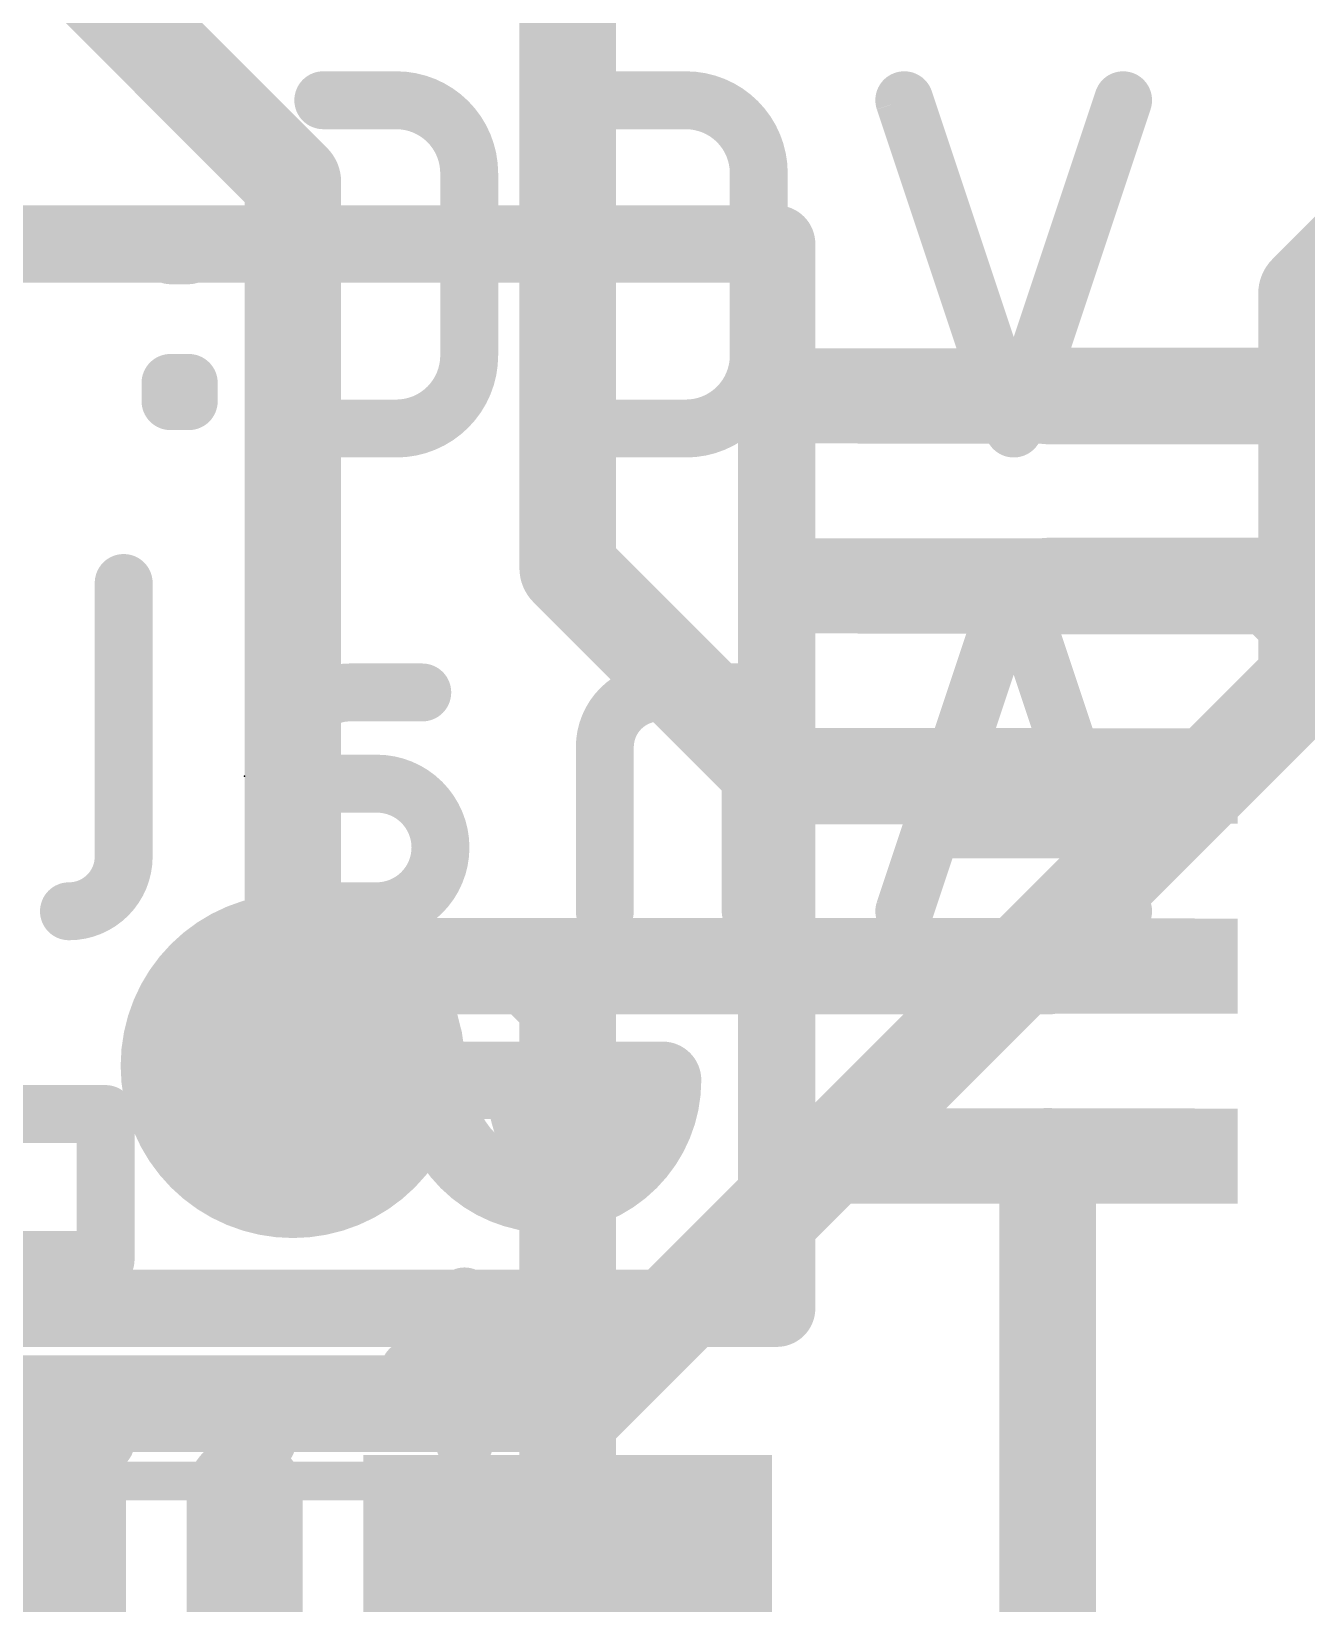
# Model space of a CAD drawing. Extents: x -0.1 to 25.5, y -0.1 to 17.9.
# Drawn here: x 12.012 to 15.367, y 5.951 to 10.087 of the extents above; entities that cross this region are included whole.
import ezdxf

# ---------------------------------------------------------------- set-up
doc = ezdxf.new("R2010")
doc.units = 0
for name, color, linetype in [('1', 12, 'CONTINUOUS'), ('16', 5, 'CONTINUOUS'), ('18', 110, 'CONTINUOUS'), ('21', 40, 'CONTINUOUS'), ('22', 6, 'CONTINUOUS'), ('23', 53, 'CONTINUOUS'), ('51', 253, 'CONTINUOUS')]:
    doc.layers.add(name, color=color, linetype=linetype)

# ---------------------------------------------------------------- blocks, each defined once
blk = doc.blocks.new('RECT')
blk.add_solid([(-0.5, -0.5), (0.5, -0.5), (-0.5, 0.5), (0.5, 0.5)])
blk = doc.blocks.new('ROUNDV')
at = {"const_width": 0.5}
blk.add_lwpolyline([(0, -0.25, 1), (0, 0.25, 1), (0, -0.25)], format="xyb", dxfattribs=at)

msp = doc.modelspace()

# ---------------------------------------------------------------- linework, layer by layer
at = {"layer": '1', "const_width": 0.254}
for points in [[(11.723, 10.668), (12.7, 9.691)], [(13.423, 10.668), (13.423, 8.675)], [(12.7, 9.691), (12.7, 7.366)], [(14.6861, 9.128), (15.5321, 9.128)], [(13.423, 8.675), (13.97, 8.128)], [(14.6861, 8.628), (15.2781, 8.628)], [(15.2781, 8.628), (16.4131, 7.493)], [(13.97, 8.128), (14.6861, 8.128)], [(13.327, 7.628), (12.7, 7.628)], [(12.7, 7.628), (12.7, 7.366)], [(14.6861, 7.628), (13.327, 7.628)], [(13.423, 7.532), (13.327, 7.628)], [(13.423, 5.842), (13.423, 7.532)], [(14.6861, 7.128), (14.6861, 5.0341)]]:
    msp.add_lwpolyline(points, dxfattribs=at)
at = {"layer": '1', "const_width": 0.127}
for points in [[(12.7635, 9.691, 1), (12.6365, 9.691)], [(12.6551, 9.6461, 1), (12.7449, 9.7359)], [(14.6861, 9.1915, 1), (14.6861, 9.0645)], [(13.4679, 8.7199, 1), (13.3781, 8.6301)], [(13.3595, 8.675, 1), (13.4865, 8.675)], [(14.6861, 8.6915, 1), (14.6861, 8.5645)], [(15.323, 8.6729, 1), (15.2332, 8.5831)], [(15.2781, 8.5645, 1), (15.2781, 8.6915)], [(13.97, 8.1915, 1), (13.97, 8.0645)], [(13.9251, 8.0831, 1), (14.0149, 8.1729)], [(14.6861, 8.0645, 1), (14.6861, 8.1915)], [(12.7, 7.6915, 1), (12.7, 7.5645)], [(12.7635, 7.628, 1), (12.6365, 7.628)], [(13.327, 7.6915, 1), (13.327, 7.5645)], [(13.3719, 7.6729, 1), (13.2821, 7.5831)], [(13.327, 7.5645, 1), (13.327, 7.6915)], [(14.6861, 7.5645, 1), (14.6861, 7.6915)], [(13.4865, 7.532, 1), (13.3595, 7.532)], [(13.3781, 7.4871, 1), (13.4679, 7.5769)], [(12.6365, 7.366, 1), (12.7635, 7.366)], [(12.6365, 7.366, 1), (12.7635, 7.366)], [(14.7496, 7.128, 1), (14.6226, 7.128)]]:
    msp.add_lwpolyline(points, format="xyb", dxfattribs=at)
at = {"layer": '16', "const_width": 0.254}
for points in [[(15.367, 9.398), (15.748, 9.779)], [(15.367, 8.382), (15.367, 9.398)], [(13.462, 6.477), (15.367, 8.382)], [(13.462, 6.477), (10.8409, 6.477)]]:
    msp.add_lwpolyline(points, dxfattribs=at)
at = {"layer": '16', "const_width": 0.127}
for points in [[(15.4305, 9.398, 1), (15.3035, 9.398)], [(15.3221, 9.4429, 1), (15.4119, 9.3531)], [(15.4119, 8.3371, 1), (15.3221, 8.4269)], [(15.3035, 8.382, 1), (15.4305, 8.382)], [(13.4171, 6.5219, 1), (13.5069, 6.4321)], [(13.462, 6.4135, 1), (13.462, 6.5405)]]:
    msp.add_lwpolyline(points, format="xyb", dxfattribs=at)
at = {"layer": '21'}
for points, const_width in [([(11.173, 9.528), (13.973, 9.528)], 0.2032), ([(13.973, 9.528), (13.973, 6.728)], 0.2032), ([(13.073, 7.328), (13.673, 7.328)], 0.2032), ([(13.973, 6.728), (11.173, 6.728)], 0.2032), ([(12.573, 6.242), (12.573, 5.442)], 0.3048)]:
    msp.add_lwpolyline(points, dxfattribs=dict(at, const_width=const_width))
for points, const_width in [([(14.0238, 9.528, 1), (13.9222, 9.528)], 0.1016), ([(13.973, 9.4772, 1), (13.973, 9.5788)], 0.1016), ([(13.073, 7.328, 1), (13.673, 7.328)], 0.2032), ([(13.1238, 7.328, 1), (13.0222, 7.328)], 0.1016), ([(13.073, 7.3788, 1), (13.073, 7.2772)], 0.1016), ([(13.7238, 7.328, 1), (13.6222, 7.328)], 0.1016), ([(13.673, 7.2772, 1), (13.673, 7.3788)], 0.1016), ([(13.973, 6.6772, 1), (13.973, 6.7788)], 0.1016), ([(13.9222, 6.728, 1), (14.0238, 6.728)], 0.1016), ([(12.6492, 6.242, 1), (12.4968, 6.242)], 0.1524)]:
    msp.add_lwpolyline(points, format="xyb", dxfattribs=dict(at, const_width=const_width))
at = {"layer": '22', "const_width": 0.1524}
for points in [[(12.9719, 9.906), (12.78, 9.906)], [(13.7339, 9.906), (13.542, 9.906)], [(14.5965, 9.0424), (14.3087, 9.906)], [(14.8844, 9.906), (14.5965, 9.0424)], [(13.1639, 9.2343), (13.1639, 9.7141)], [(13.9258, 9.2343), (13.9258, 9.7141)], [(12.426, 9.5462), (12.378, 9.5462)], [(12.378, 9.5462), (12.378, 9.4982)], [(12.426, 9.4982), (12.426, 9.5462)], [(12.378, 9.4982), (12.426, 9.4982)], [(12.426, 9.1623), (12.378, 9.1623)], [(12.378, 9.1623), (12.378, 9.1144)], [(12.426, 9.1144), (12.426, 9.1623)], [(12.378, 9.1144), (12.426, 9.1144)], [(12.78, 9.0424), (12.9719, 9.0424)], [(13.542, 9.0424), (13.7339, 9.0424)], [(12.2548, 8.636), (12.2548, 7.9163)], [(14.5965, 8.636), (14.3087, 7.7724)], [(14.8844, 7.7724), (14.5965, 8.636)], [(12.8485, 8.3481), (13.0404, 8.3481)], [(13.9045, 8.3481), (13.6646, 8.3481)], [(13.9045, 7.7724), (13.9045, 8.3481)], [(12.7045, 7.7724), (12.7045, 8.2042)], [(13.5207, 8.2042), (13.5207, 7.7724)], [(12.7045, 8.1082), (12.9204, 8.1082)], [(14.3806, 7.9883), (14.8124, 7.9883)], [(12.9204, 7.7724), (12.7045, 7.7724)], [(12.2072, 7.239), (11.7275, 7.239)], [(12.2072, 6.8552), (12.2072, 7.239)], [(13.2955, 7.239), (13.4874, 6.5673)], [(11.9194, 6.8552), (12.2072, 6.8552)], [(13.1516, 6.7592), (13.1516, 6.3754)], [(13.4874, 6.5673), (13.0076, 6.5673)], [(12.6314, 6.4234), (12.5834, 6.4234)], [(12.5834, 6.4234), (12.5834, 6.3754)], [(12.6314, 6.3754), (12.6314, 6.4234)], [(12.2072, 6.3754), (11.9194, 6.3754)], [(12.5834, 6.3754), (12.6314, 6.3754)]]:
    msp.add_lwpolyline(points, dxfattribs=at)
at = {"layer": '22'}
for points, const_width in [([(12.78, 9.9441, 1), (12.78, 9.8679)], 0.0762), ([(13.1639, 9.7141, 0.4142), (12.9719, 9.906)], 0.1524), ([(12.9719, 9.9441, 1), (12.9719, 9.8679)], 0.0762), ([(12.9719, 9.8679, 1), (12.9719, 9.9441)], 0.0762), ([(13.542, 9.9441, 1), (13.542, 9.8679)], 0.0762), ([(13.9258, 9.7141, 0.4142), (13.7339, 9.906)], 0.1524), ([(13.7339, 9.9441, 1), (13.7339, 9.8679)], 0.0762), ([(13.7339, 9.8679, 1), (13.7339, 9.9441)], 0.0762), ([(14.3448, 9.918, 1), (14.2725, 9.894)], 0.0762), ([(14.9205, 9.894, 1), (14.8483, 9.918)], 0.0762), ([(13.202, 9.7141, 1), (13.1258, 9.7141)], 0.0762), ([(13.9639, 9.7141, 1), (13.8877, 9.7141)], 0.0762), ([(13.1258, 9.7141, 1), (13.202, 9.7141)], 0.0762), ([(13.8877, 9.7141, 1), (13.9639, 9.7141)], 0.0762), ([(12.378, 9.5843, 1), (12.378, 9.5081)], 0.0762), ([(12.4161, 9.5462, 1), (12.3399, 9.5462)], 0.0762), ([(12.4641, 9.5462, 1), (12.3879, 9.5462)], 0.0762), ([(12.426, 9.5081, 1), (12.426, 9.5843)], 0.0762), ([(12.378, 9.5363, 1), (12.378, 9.4601)], 0.0762), ([(12.426, 9.4601, 1), (12.426, 9.5363)], 0.0762), ([(12.3399, 9.4982, 1), (12.4161, 9.4982)], 0.0762), ([(12.3879, 9.4982, 1), (12.4641, 9.4982)], 0.0762), ([(12.9719, 9.0424, 0.4142), (13.1639, 9.2343)], 0.1524), ([(13.2019, 9.2343, 1), (13.1258, 9.2343)], 0.0762), ([(13.7339, 9.0424, 0.4142), (13.9258, 9.2343)], 0.1524), ([(13.9639, 9.2343, 1), (13.8877, 9.2343)], 0.0762), ([(13.1258, 9.2343, 1), (13.202, 9.2343)], 0.0762), ([(13.8877, 9.2343, 1), (13.9639, 9.2343)], 0.0762), ([(12.378, 9.2004, 1), (12.378, 9.1242)], 0.0762), ([(12.4161, 9.1623, 1), (12.3399, 9.1623)], 0.0762), ([(12.4641, 9.1623, 1), (12.3879, 9.1623)], 0.0762), ([(12.426, 9.1242, 1), (12.426, 9.2004)], 0.0762), ([(12.378, 9.1525, 1), (12.378, 9.0763)], 0.0762), ([(12.426, 9.0763, 1), (12.426, 9.1525)], 0.0762), ([(12.3399, 9.1144, 1), (12.4161, 9.1144)], 0.0762), ([(12.3879, 9.1144, 1), (12.4641, 9.1144)], 0.0762), ([(12.78, 9.0805, 1), (12.78, 9.0043)], 0.0762), ([(12.9719, 9.0805, 1), (12.9719, 9.0043)], 0.0762), ([(12.9719, 9.0043, 1), (12.9719, 9.0805)], 0.0762), ([(13.542, 9.0805, 1), (13.542, 9.0043)], 0.0762), ([(13.7339, 9.0805, 1), (13.7339, 9.0043)], 0.0762), ([(13.7339, 9.0043, 1), (13.7339, 9.0805)], 0.0762), ([(14.5604, 9.0544, 1), (14.6327, 9.0304)], 0.0762), ([(14.5604, 9.0304, 1), (14.6327, 9.0544)], 0.0762), ([(12.2929, 8.636, 1), (12.2167, 8.636)], 0.0762), ([(14.6327, 8.648, 1), (14.5604, 8.624)], 0.0762), ([(14.6327, 8.624, 1), (14.5604, 8.648)], 0.0762), ([(12.8485, 8.3481, 0.4142), (12.7045, 8.2042)], 0.1524), ([(12.8485, 8.3862, 1), (12.8485, 8.31)], 0.0762), ([(12.8485, 8.31, 1), (12.8485, 8.3862)], 0.0762), ([(13.0404, 8.31, 1), (13.0404, 8.3862)], 0.0762), ([(13.6646, 8.3481, 0.4142), (13.5207, 8.2042)], 0.1524), ([(13.6646, 8.3862, 1), (13.6646, 8.31)], 0.0762), ([(13.6646, 8.31, 1), (13.6646, 8.3862)], 0.0762), ([(13.9426, 8.3481, 1), (13.8664, 8.3481)], 0.0762), ([(13.9045, 8.31, 1), (13.9045, 8.3862)], 0.0762), ([(12.7426, 8.2042, 1), (12.6664, 8.2042)], 0.0762), ([(13.5588, 8.2042, 1), (13.4826, 8.2042)], 0.0762), ([(12.6664, 8.2042, 1), (12.7426, 8.2042)], 0.0762), ([(13.4826, 8.2042, 1), (13.5588, 8.2042)], 0.0762), ([(12.7045, 8.1463, 1), (12.7045, 8.0701)], 0.0762), ([(12.9204, 7.7724, 1), (12.9204, 8.1082)], 0.1524), ([(12.9204, 8.1463, 1), (12.9204, 8.0701)], 0.0762), ([(12.9204, 8.0701, 1), (12.9204, 8.1463)], 0.0762), ([(14.3806, 8.0264, 1), (14.3806, 7.9502)], 0.0762), ([(14.8124, 7.9502, 1), (14.8124, 8.0264)], 0.0762), ([(12.1108, 7.7724, 0.4142), (12.2548, 7.9163)], 0.1524), ([(12.2929, 7.9163, 1), (12.2167, 7.9163)], 0.0762), ([(12.2167, 7.9163, 1), (12.2929, 7.9163)], 0.0762), ([(12.1108, 7.8105, 1), (12.1108, 7.7343)], 0.0762), ([(12.7045, 7.8105, 1), (12.7045, 7.7343)], 0.0762), ([(12.9204, 7.8105, 1), (12.9204, 7.7343)], 0.0762), ([(12.9204, 7.7343, 1), (12.9204, 7.8105)], 0.0762), ([(14.2725, 7.7844, 1), (14.3448, 7.7604)], 0.0762), ([(14.8483, 7.7604, 1), (14.9205, 7.7844)], 0.0762), ([(12.6664, 7.7724, 1), (12.7426, 7.7724)], 0.0762), ([(13.4826, 7.7724, 1), (13.5588, 7.7724)], 0.0762), ([(13.8664, 7.7724, 1), (13.9426, 7.7724)], 0.0762), ([(12.2453, 7.239, 1), (12.1691, 7.239)], 0.0762), ([(12.2072, 7.2009, 1), (12.2072, 7.2771)], 0.0762), ([(13.3321, 7.2495, 1), (13.2589, 7.2285)], 0.0762), ([(12.2072, 6.8171, 1), (12.2072, 6.8933)], 0.0762), ([(12.1691, 6.8552, 1), (12.2453, 6.8552)], 0.0762), ([(13.1897, 6.7592, 1), (13.1135, 6.7592)], 0.0762), ([(13.0076, 6.6054, 1), (13.0076, 6.5292)], 0.0762), ([(13.4874, 6.5292, 1), (13.4874, 6.6054)], 0.0762), ([(13.4508, 6.5568, 1), (13.524, 6.5778)], 0.0762), ([(12.5834, 6.4615, 1), (12.5834, 6.3853)], 0.0762), ([(12.6215, 6.4234, 1), (12.5453, 6.4234)], 0.0762), ([(12.6695, 6.4234, 1), (12.5933, 6.4234)], 0.0762), ([(12.6314, 6.3853, 1), (12.6314, 6.4615)], 0.0762), ([(12.2072, 6.3373, 1), (12.2072, 6.4135)], 0.0762), ([(12.5834, 6.4135, 1), (12.5834, 6.3373)], 0.0762), ([(12.5453, 6.3754, 1), (12.6215, 6.3754)], 0.0762), ([(12.5933, 6.3754, 1), (12.6695, 6.3754)], 0.0762), ([(12.6314, 6.3373, 1), (12.6314, 6.4135)], 0.0762), ([(13.1135, 6.3754, 1), (13.1897, 6.3754)], 0.0762)]:
    msp.add_lwpolyline(points, format="xyb", dxfattribs=dict(at, const_width=const_width))
at = {"layer": '23'}
msp.add_point((12.573, 8.128), dxfattribs=at)
at = {"layer": '51', "const_width": 0.1016}
msp.add_lwpolyline([(12.217, 6.274), (12.929, 6.274)], dxfattribs=at)
at = {"layer": '51', "const_width": 0.0508}
for points in [[(12.217, 6.2994, 1), (12.217, 6.2486)], [(12.929, 6.2486, 1), (12.929, 6.2994)]]:
    msp.add_lwpolyline(points, format="xyb", dxfattribs=at)

# ---------------------------------------------------------------- block references
at = {"layer": '1', "xscale": 0.25, "rotation": 90}
for p in [(14.6861, 9.128), (14.6861, 8.628), (14.6861, 8.128), (14.6861, 7.628), (14.6861, 7.128)]:
    msp.add_blockref('RECT', p, dxfattribs=at)
at = {"layer": '1', "xscale": 1.075}
for p in [(11.723, 5.842), (13.423, 5.842)]:
    msp.add_blockref('RECT', p, dxfattribs=at)
at = {"layer": '18', "xscale": 0.9064, "yscale": 0.9064}
msp.add_blockref('ROUNDV', (12.7, 7.366), dxfattribs=at)
msp.add_blockref('ROUNDV', (12.7, 7.366), dxfattribs=at)
at = {"layer": '51', "xscale": 0.25, "rotation": 90}
for p in [(14.573, 9.1286), (14.573, 8.6286), (14.573, 8.1286), (14.573, 7.6286), (14.573, 7.1286)]:
    msp.add_blockref('RECT', p, dxfattribs=at)
at = {"layer": '51', "xscale": 0.5001, "yscale": 0.95}
for p in [(11.9848, 5.8471), (13.1532, 5.8471)]:
    msp.add_blockref('RECT', p, dxfattribs=at)

doc.saveas('drawing.dxf')
